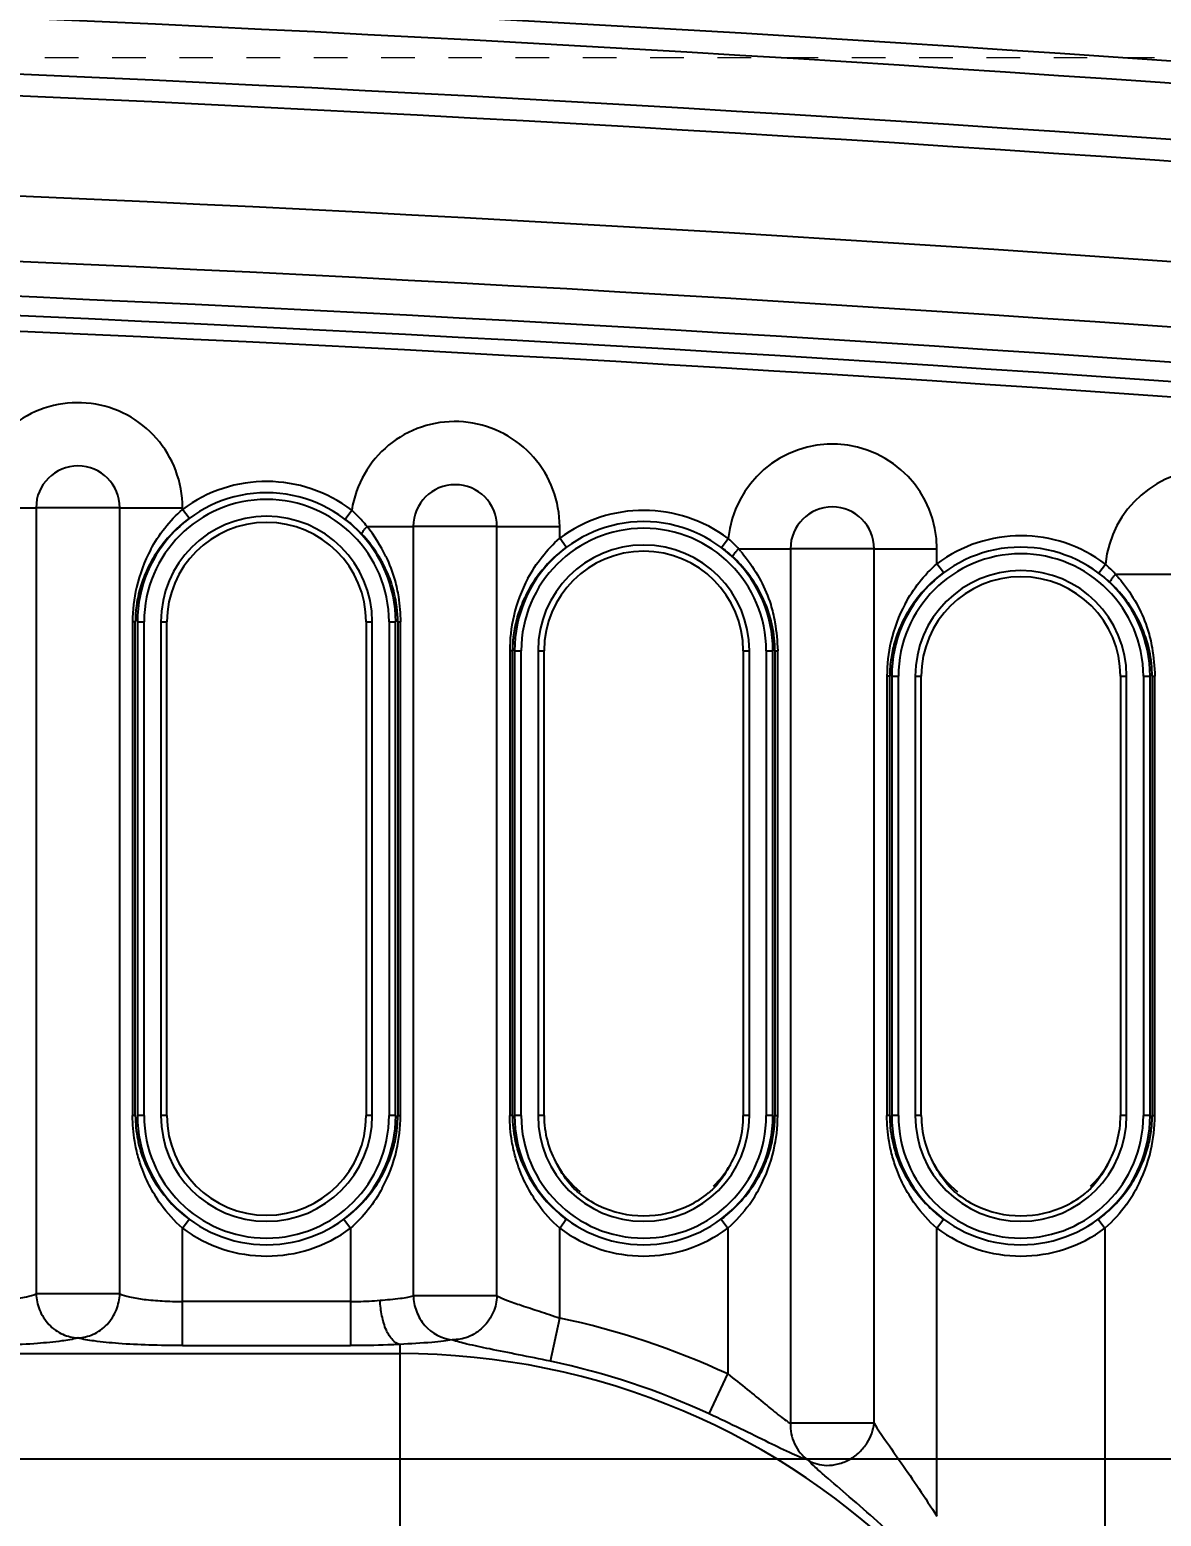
# Model space of a CAD drawing. Header units: millimetres. Extents: x 699 to 6116, y -3115 to -1923.
# Drawn here: x 1134.2 to 1185.4, y -2334.2 to -2266.8 of the extents above; entities that cross this region are included whole.
import ezdxf

# ---------------------------------------------------------------- set-up
doc = ezdxf.new("R2010")
doc.units = ezdxf.units.MM
doc.header["$LTSCALE"] = 16.335
doc.header["$PDMODE"] = 3
doc.header["$PDSIZE"] = 0.3125
doc.linetypes.add('HIDDEN', pattern=[0.2, 0.1, -0.1])
doc.layers.get('0').update_dxf_attribs({"linetype": 'CONTINUOUS'})
doc.layers.get('Defpoints').update_dxf_attribs({"linetype": 'CONTINUOUS'})
doc.layers.add('cool', color=153, linetype='HIDDEN', lineweight=9)
doc.styles.get("Standard").update_dxf_attribs({"font": 'txt', "width": 0.8})
doc.dimstyles.get("Standard").update_dxf_attribs({"dimtxt": 0.15625, "dimasz": 0.1875, "dimexe": 0.125, "dimexo": 0.0625, "dimtad": 0, "dimtih": 1, "dimtoh": 1, "dimdsep": 46, "dimtxsty": 'Standard', "dimcen": 0.09, "dimadec": 0, "dimazin": 0, "dimtp": 0.01, "dimtm": 0.01, "dimtfac": 1, "dimtofl": 0, "dimtmove": 0, "dimatfit": 3, "dimfxl": 0, "dimtolj": 1, "dimarcsym": 0})

# ---------------------------------------------------------------- blocks, each defined once
blk = doc.blocks.new('*D748')
at = {"color": 4, "lineweight": -2}
blk.add_line((1126.21, -2331.543), (1336.786, -2331.543), dxfattribs=at)
at = {"layer": 'Defpoints', "color": 0}
for p in [(1126.147, -2331.543), (1336.786, -2331.543), (1045.847, -2423.043)]:
    blk.add_point(p, dxfattribs=at)
at = {"color": 6, "insert": (1350.786, -2331.543), "char_height": 10, "attachment_point": 5}
blk.add_mtext('\\A1;91.50', dxfattribs=at)

msp = doc.modelspace()

# ---------------------------------------------------------------- linework, layer by layer
at = {"color": 7, "linetype": 'Continuous'}
for p, q in [((1132.352, -2288.445), (1134.447, -2288.445)), ((1134.447, -2288.445), (1134.447, -2324.067)), ((1138.238, -2324.067), (1138.238, -2288.445)), ((1138.238, -2288.445), (1141.081, -2288.445)), ((1141.081, -2288.523), (1141.081, -2288.445)), ((1141.381, -2288.925), (1141.081, -2288.523)), ((1148.445, -2288.961), (1148.75, -2288.563)), ((1149.446, -2289.299), (1151.54, -2289.299)), ((1151.54, -2289.299), (1151.54, -2324.156)), ((1155.331, -2324.156), (1155.331, -2289.299)), ((1155.331, -2289.299), (1158.174, -2289.299)), ((1158.174, -2289.83), (1158.174, -2289.299)), ((1158.474, -2290.232), (1158.174, -2289.83)), ((1165.511, -2290.247), (1165.812, -2289.847)), ((1166.278, -2290.305), (1168.634, -2290.305)), ((1168.634, -2290.305), (1168.634, -2329.94)), ((1172.425, -2329.94), (1172.425, -2290.305)), ((1172.425, -2290.305), (1175.268, -2290.305)), ((1175.268, -2290.986), (1175.268, -2290.305)), ((1175.568, -2291.388), (1175.268, -2290.986)), ((1182.604, -2291.403), (1182.906, -2291.003)), ((1183.372, -2291.461), (1192.361, -2291.461)), ((1138.818, -2293.623), (1138.818, -2315.995)), ((1138.942, -2293.623), (1138.818, -2293.623)), ((1138.942, -2315.995), (1138.942, -2293.623)), ((1139.037, -2293.623), (1139.037, -2315.995)), ((1139.037, -2293.623), (1139.338, -2293.623)), ((1139.338, -2315.995), (1139.338, -2293.623)), ((1140.099, -2293.623), (1140.099, -2315.995)), ((1140.099, -2293.623), (1140.375, -2293.623)), ((1140.375, -2315.995), (1140.375, -2293.623)), ((1149.403, -2293.623), (1149.403, -2315.995)), ((1149.403, -2293.623), (1149.678, -2293.623)), ((1149.678, -2315.995), (1149.678, -2293.623)), ((1150.439, -2293.623), (1150.439, -2315.995)), ((1150.439, -2293.623), (1150.74, -2293.623)), ((1150.74, -2315.995), (1150.74, -2293.623)), ((1150.836, -2293.623), (1150.836, -2315.995)), ((1150.836, -2293.623), (1150.96, -2293.623)), ((1150.96, -2315.995), (1150.96, -2293.623)), ((1155.911, -2294.93), (1155.911, -2315.995)), ((1156.035, -2294.93), (1155.911, -2294.93)), ((1156.035, -2315.995), (1156.035, -2294.93)), ((1156.131, -2294.93), (1156.131, -2315.995)), ((1156.131, -2294.93), (1156.432, -2294.93)), ((1156.432, -2315.995), (1156.432, -2294.93)), ((1157.193, -2294.93), (1157.193, -2315.995)), ((1157.193, -2294.93), (1157.469, -2294.93)), ((1157.469, -2315.995), (1157.469, -2294.93)), ((1166.496, -2294.93), (1166.496, -2315.995)), ((1166.496, -2294.93), (1166.772, -2294.93)), ((1166.772, -2315.995), (1166.772, -2294.93)), ((1167.533, -2294.93), (1167.533, -2315.995)), ((1167.533, -2294.93), (1167.834, -2294.93)), ((1167.834, -2315.995), (1167.834, -2294.93)), ((1167.929, -2294.93), (1167.929, -2315.995)), ((1167.929, -2294.93), (1168.054, -2294.93)), ((1168.054, -2315.995), (1168.054, -2294.93)), ((1173.005, -2296.086), (1173.005, -2315.995)), ((1173.129, -2296.086), (1173.005, -2296.086)), ((1173.129, -2315.995), (1173.129, -2296.086)), ((1173.224, -2296.086), (1173.224, -2315.995)), ((1173.224, -2296.086), (1173.525, -2296.086)), ((1173.525, -2315.995), (1173.525, -2296.086)), ((1174.286, -2296.086), (1174.286, -2315.995)), ((1174.286, -2296.086), (1174.562, -2296.086)), ((1174.562, -2315.995), (1174.562, -2296.086)), ((1183.59, -2296.086), (1183.865, -2296.086)), ((1183.59, -2296.086), (1183.59, -2315.995)), ((1183.865, -2315.995), (1183.865, -2296.086)), ((1184.626, -2296.086), (1184.927, -2296.086)), ((1184.626, -2296.086), (1184.626, -2315.995)), ((1184.927, -2315.995), (1184.927, -2296.086)), ((1185.023, -2296.086), (1185.147, -2296.086)), ((1185.023, -2296.086), (1185.023, -2315.995)), ((1185.147, -2315.995), (1185.147, -2296.086)), ((1138.942, -2315.995), (1138.818, -2315.995)), ((1139.338, -2315.995), (1139.037, -2315.995)), ((1140.375, -2315.995), (1140.099, -2315.995)), ((1149.678, -2315.995), (1149.403, -2315.995)), ((1150.74, -2315.995), (1150.439, -2315.995)), ((1150.836, -2315.995), (1150.96, -2315.995)), ((1156.035, -2315.995), (1155.911, -2315.995)), ((1156.432, -2315.995), (1156.131, -2315.995)), ((1157.469, -2315.995), (1157.193, -2315.995)), ((1166.772, -2315.995), (1166.496, -2315.995)), ((1167.834, -2315.995), (1167.533, -2315.995)), ((1167.929, -2315.995), (1168.054, -2315.995)), ((1173.129, -2315.995), (1173.005, -2315.995)), ((1173.525, -2315.995), (1173.224, -2315.995)), ((1174.562, -2315.995), (1174.286, -2315.995)), ((1183.865, -2315.995), (1183.59, -2315.995)), ((1184.927, -2315.995), (1184.626, -2315.995)), ((1185.023, -2315.995), (1185.147, -2315.995)), ((1141.081, -2321.096), (1141.381, -2320.694)), ((1148.397, -2320.694), (1148.697, -2321.096)), ((1158.174, -2321.096), (1158.474, -2320.694)), ((1165.49, -2320.694), (1165.79, -2321.096)), ((1175.268, -2321.096), (1175.568, -2320.694)), ((1182.584, -2320.694), (1182.884, -2321.096)), ((1141.081, -2326.419), (1141.081, -2321.096)), ((1148.697, -2321.096), (1148.697, -2326.419)), ((1158.174, -2325.171), (1158.174, -2321.096)), ((1165.79, -2321.096), (1165.79, -2327.701)), ((1175.268, -2334.152), (1175.268, -2321.096)), ((1182.884, -2321.096), (1182.884, -2344.713)), ((1138.238, -2324.067), (1134.447, -2324.067)), ((1155.331, -2324.156), (1151.54, -2324.156)), ((1148.697, -2324.419), (1141.081, -2324.419)), ((1157.764, -2327.129), (1158.174, -2325.171)), ((1114.562, -2326.781), (1150.922, -2326.781)), ((1141.081, -2326.419), (1148.697, -2326.419)), ((1150.922, -2326.364), (1150.922, -2336.797)), ((1164.948, -2329.515), (1165.79, -2327.701)), ((1172.425, -2329.94), (1168.634, -2329.94))]:
    msp.add_line(p, q, dxfattribs=at)
for centre, radius, start, end in [((1045.847, -4276.218), 2012.885, 85.604565, 94.395435), ((1045.847, -4276.218), 2011.88, 85.604565, 94.395435), ((1045.847, -4276.218), 2009.339, 85.604565, 94.395435), ((1045.847, -4276.218), 2008.352, 85.604565, 94.395435), ((1045.847, -4276.218), 2003.819, 85.604565, 94.395435), ((1045.847, -4276.218), 2000.858, 85.604565, 94.395435), ((1045.847, -4276.218), 1999.273, 85.604565, 94.395435), ((1045.847, -4276.218), 1998.398, 85.604565, 94.395435), ((1045.847, -4276.218), 1997.698, 85.604565, 94.395435), ((1170.53, -2290.305), 4.738, 0.00429, 174.44955), ((1136.342, -2288.445), 1.896, 0.00478, 179.99694), ((1187.623, -2291.461), 4.738, 0.0033, 174.44955), ((1144.889, -2293.623), 5.852, 0, 180), ((1144.889, -2293.623), 6.365, 52.65907, 126.74596), ((1153.436, -2289.299), 1.896, 0.00478, 179.99694), ((1144.889, -2293.623), 5.551, 0, 180), ((1153.507, -2289.284), 4.812, 165.90214, 171.38268), ((1170.529, -2290.305), 1.896, 0.00478, 179.99693), ((1144.889, -2293.623), 4.79, 0, 180), ((1145.123, -2293.95), 6.265, 126.67154, 140.62332), ((1144.889, -2293.623), 4.514, 0, 180), ((1144.497, -2294.136), 6.509, 49.76303, 52.66246), ((1145.238, -2292.567), 5.326, 41.47685, 48.75156), ((1144.91, -2292.862), 5.768, 38.15384, 41.52086), ((1161.982, -2294.93), 5.852, 0, 180), ((1161.982, -2294.93), 6.365, 53.00505, 126.74596), ((1144.636, -2293.976), 6.297, 43.51871, 49.78278), ((1144.023, -2293.642), 6.948, 25.50859, 38.68401), ((1161.982, -2294.93), 5.551, 0, 180), ((1179.076, -2296.086), 6.365, 53.00505, 126.74596), ((1145.683, -2293.59), 6.86, 151.70951, 167.07638), ((1144.993, -2293.842), 6.097, 140.63545, 149.13661), ((1161.982, -2294.93), 4.79, 0, 180), ((1162.216, -2295.257), 6.265, 126.67154, 140.62332), ((1161.982, -2294.93), 4.514, 0, 180), ((1161.614, -2295.419), 6.476, 51.10654, 53.00636), ((1161.699, -2295.315), 6.341, 47.11087, 51.11405), ((1162.272, -2293.908), 5.389, 44.30103, 48.92038), ((1162.092, -2294.086), 5.641, 42.08974, 44.31883), ((1159.293, -2296.371), 9.251, 40.04816, 40.97453), ((1179.076, -2296.086), 5.852, 0, 180), ((1144.846, -2293.753), 5.924, 149.14275, 157.86892), ((1144.7, -2293.889), 6.193, 28.49021, 33.10561), ((1179.076, -2296.086), 5.551, 0, 180), ((1179.365, -2295.065), 5.389, 44.30063, 48.92037), ((1144.667, -2293.68), 5.732, 157.87532, 165.89125), ((1162.776, -2294.897), 6.86, 151.70951, 167.07638), ((1162.087, -2295.149), 6.097, 140.63545, 149.13661), ((1161.975, -2295.086), 5.981, 23.0615, 34.84225), ((1179.076, -2296.086), 4.79, 0, 180), ((1179.31, -2296.413), 6.265, 126.67154, 140.62332), ((1179.076, -2296.086), 4.514, 0, 180), ((1178.708, -2296.576), 6.476, 51.10638, 53.00636), ((1178.793, -2296.471), 6.341, 47.11036, 51.1139), ((1179.185, -2295.242), 5.641, 42.0897, 44.31845), ((1176.386, -2297.528), 9.252, 40.04735, 40.97395), ((1145.803, -2293.627), 6.985, 167.0025, 179.96792), ((1144.506, -2293.638), 5.565, 165.90603, 173.29158), ((1145.185, -2293.645), 5.65, 0.21918, 13.77968), ((1161.939, -2295.06), 5.924, 149.14275, 157.86892), ((1179.18, -2296.305), 6.097, 140.63545, 149.13661), ((1144.397, -2293.624), 5.455, 173.30508, 179.99397), ((1161.761, -2294.987), 5.732, 157.87532, 165.89125), ((1179.87, -2296.054), 6.86, 151.70951, 167.07638), ((1179.033, -2296.216), 5.924, 149.14275, 157.86892), ((1179.069, -2296.242), 5.981, 23.0613, 34.84191), ((1162.896, -2294.934), 6.985, 167.0025, 179.96792), ((1161.599, -2294.945), 5.565, 165.90603, 173.29158), ((1162.284, -2294.949), 5.645, 0.19219, 11.89034), ((1161.491, -2294.931), 5.455, 173.30508, 179.99397), ((1179.99, -2296.09), 6.985, 167.0025, 179.96792), ((1178.854, -2296.143), 5.732, 157.87532, 165.89125), ((1178.693, -2296.101), 5.565, 165.90603, 173.29158), ((1179.378, -2296.105), 5.645, 0.19219, 11.89026), ((1178.584, -2296.087), 5.455, 173.30508, 179.99397), ((1144.573, -2315.979), 5.631, 180.17075, 191.28696), ((1144.889, -2315.995), 5.852, 180, 0), ((1144.889, -2315.995), 5.551, 180, 360), ((1144.889, -2315.995), 4.79, 180, 360), ((1144.889, -2315.995), 4.514, 180, 0), ((1143.975, -2315.991), 6.985, 347.0025, 359.96792), ((1145.381, -2315.995), 5.455, 353.30508, 359.99397), ((1161.666, -2315.979), 5.631, 180.17075, 191.28696), ((1161.982, -2315.995), 5.852, 180, 0), ((1161.982, -2315.995), 5.551, 180, 360), ((1161.982, -2315.995), 4.79, 180, 360), ((1161.982, -2315.995), 4.514, 180, 209.47552), ((1161.982, -2315.995), 4.514, 330.50364, 0), ((1161.068, -2315.991), 6.985, 347.0025, 359.96792), ((1162.474, -2315.995), 5.455, 353.30508, 359.99397), ((1178.76, -2315.979), 5.631, 180.17075, 191.28696), ((1179.076, -2315.995), 5.852, 180, 0), ((1179.076, -2315.995), 5.551, 180, 360), ((1179.076, -2315.995), 4.79, 180, 360), ((1179.076, -2315.995), 4.514, 180, 209.47552), ((1179.076, -2315.995), 4.514, 330.50364, 0), ((1178.162, -2315.991), 6.985, 347.0025, 359.96792), ((1179.568, -2315.995), 5.455, 353.30508, 359.99397), ((1145.272, -2315.981), 5.565, 345.90603, 353.29158), ((1162.365, -2315.981), 5.565, 345.90603, 353.29158), ((1179.459, -2315.981), 5.565, 345.90603, 353.29158), ((1145.11, -2315.939), 5.732, 337.87532, 345.89125), ((1162.204, -2315.939), 5.732, 337.87532, 345.89125), ((1179.297, -2315.939), 5.732, 337.87532, 345.89125), ((1144.932, -2315.865), 5.924, 329.14275, 337.86892), ((1144.095, -2316.028), 6.86, 331.70951, 347.07638), ((1161.976, -2315.847), 5.965, 201.71161, 212.39299), ((1162.026, -2315.865), 5.924, 329.14275, 337.86892), ((1161.188, -2316.028), 6.86, 331.70951, 347.07638), ((1179.07, -2315.847), 5.965, 201.71161, 212.39299), ((1179.119, -2315.865), 5.924, 329.14275, 337.86892), ((1178.282, -2316.028), 6.86, 331.70951, 347.07638), ((1162.197, -2315.748), 4.823, 210.77829, 230.13449), ((1161.784, -2315.759), 4.804, 314.30241, 329.21223), ((1179.29, -2315.748), 4.823, 210.77829, 230.1359), ((1178.877, -2315.759), 4.804, 314.30241, 329.21223), ((1144.784, -2315.776), 6.097, 320.63545, 329.13661), ((1162.085, -2315.778), 6.095, 212.3906, 222.5134), ((1161.874, -2315.773), 6.102, 320.63623, 327.92908), ((1161.299, -2316.093), 6.732, 324.34169, 331.74468), ((1161.924, -2315.806), 6.042, 327.94471, 329.15733), ((1179.179, -2315.778), 6.095, 212.3906, 222.5134), ((1178.967, -2315.773), 6.102, 320.63623, 327.92908), ((1178.393, -2316.093), 6.732, 324.34169, 331.74468), ((1179.017, -2315.806), 6.042, 327.94471, 329.15732), ((1145.129, -2315.661), 6.275, 222.45432, 233.32018), ((1144.655, -2315.669), 6.265, 306.67154, 320.62332), ((1162.248, -2315.635), 6.311, 222.47507, 229.80961), ((1162.029, -2315.766), 4.78, 231.33325, 244.01561), ((1161.982, -2315.872), 4.664, 243.9662, 296.03476), ((1161.935, -2315.764), 4.782, 295.98675, 308.6573), ((1161.767, -2315.685), 6.24, 309.69138, 320.63245), ((1179.341, -2315.635), 6.311, 222.47507, 229.80793), ((1179.123, -2315.763), 4.783, 231.34189, 244.01072), ((1179.076, -2315.872), 4.664, 243.96285, 296.03258), ((1179.029, -2315.767), 4.779, 295.98139, 308.67013), ((1178.861, -2315.685), 6.24, 309.69031, 320.63245), ((1162.159, -2315.741), 6.173, 229.8021, 233.34958), ((1161.666, -2315.572), 6.393, 306.748, 309.74174), ((1179.253, -2315.741), 6.173, 229.80041, 233.34957), ((1178.759, -2315.572), 6.393, 306.748, 309.74068), ((1144.889, -2315.995), 6.365, 233.25404, 306.74596), ((1161.982, -2315.995), 6.365, 233.25404, 306.74596), ((1179.076, -2315.995), 6.365, 233.25404, 306.74596), ((1150.922, -2359.735), 35.316, 65.1014, 78.14931), ((1150.922, -2359.735), 32.954, 270, 90), ((1150.922, -2359.735), 33.316, 65.1014, 78.14931)]:
    msp.add_arc(centre, radius, start, end, dxfattribs=at)
for points, knots in [([(1141.081, -2288.445), (1141.079, -2287.876), (1140.873, -2286.728), (1139.975, -2285.235), (1138.609, -2284.152), (1136.947, -2283.621), (1135.206, -2283.714), (1133.61, -2284.418), (1132.37, -2285.644), (1131.89, -2286.706), (1131.747, -2287.257)], [0, 0, 0, 0, 0.125002, 0.249994, 0.374996, 0.499991, 0.624982, 0.74999, 0.874985, 1, 1, 1, 1]), ([(1158.174, -2289.299), (1158.172, -2288.731), (1157.966, -2287.583), (1157.069, -2286.089), (1155.702, -2285.006), (1154.041, -2284.476), (1152.3, -2284.569), (1150.704, -2285.273), (1149.463, -2286.499), (1148.983, -2287.561), (1148.84, -2288.112)], [0, 0, 0, 0, 0.125002, 0.249994, 0.374996, 0.499991, 0.624982, 0.74999, 0.874985, 1, 1, 1, 1]), ([(1136.342, -2288.445), (1135.955, -2288.447), (1135.323, -2288.448), (1134.692, -2288.449), (1134.447, -2288.445)], [0, 0, 0, 0, 0.612253, 1, 1, 1, 1]), ([(1138.238, -2288.445), (1137.993, -2288.449), (1137.361, -2288.448), (1136.729, -2288.447), (1136.342, -2288.445)], [0, 0, 0, 0, 0.387747, 1, 1, 1, 1]), ([(1149.202, -2289.64), (1149.196, -2289.625), (1149.219, -2289.575), (1149.265, -2289.501), (1149.347, -2289.403), (1149.411, -2289.334), (1149.446, -2289.299)], [0, 0, 0, 0, 0.11364, 0.33614, 0.65015, 1, 1, 1, 1]), ([(1153.436, -2289.299), (1153.049, -2289.302), (1152.417, -2289.303), (1151.785, -2289.304), (1151.54, -2289.299)], [0, 0, 0, 0, 0.612253, 1, 1, 1, 1]), ([(1155.331, -2289.299), (1155.086, -2289.304), (1154.454, -2289.303), (1153.822, -2289.302), (1153.436, -2289.299)], [0, 0, 0, 0, 0.387747, 1, 1, 1, 1]), ([(1166.015, -2290.669), (1166.01, -2290.654), (1166.041, -2290.606), (1166.089, -2290.528), (1166.177, -2290.421), (1166.242, -2290.344), (1166.278, -2290.305)], [0, 0, 0, 0, 0.103276, 0.325804, 0.645902, 1, 1, 1, 1]), ([(1166.375, -2290.419), (1166.463, -2290.523), (1166.801, -2290.943), (1167.098, -2291.398), (1167.286, -2291.754)], [0, 0, 0, 0, 0.252374, 1, 1, 1, 1]), ([(1170.529, -2290.305), (1170.142, -2290.307), (1169.51, -2290.309), (1168.879, -2290.309), (1168.634, -2290.305)], [0, 0, 0, 0, 0.612253, 1, 1, 1, 1]), ([(1172.425, -2290.305), (1172.18, -2290.309), (1171.548, -2290.309), (1170.916, -2290.307), (1170.529, -2290.305)], [0, 0, 0, 0, 0.387747, 1, 1, 1, 1]), ([(1150.673, -2292.299), (1150.644, -2292.179), (1150.512, -2291.708), (1150.317, -2291.256), (1150.143, -2290.935)], [0, 0, 0, 0, 0.252691, 1, 1, 1, 1]), ([(1150.293, -2290.65), (1150.46, -2290.999), (1150.643, -2291.486), (1150.767, -2291.988), (1150.794, -2292.116)], [0, 0, 0, 0, 0.748138, 1, 1, 1, 1]), ([(1166.884, -2291.669), (1166.821, -2291.579), (1166.559, -2291.223), (1166.259, -2290.895), (1166.015, -2290.669)], [0, 0, 0, 0, 0.247972, 1, 1, 1, 1]), ([(1167.286, -2291.754), (1167.469, -2292.1), (1167.671, -2292.586), (1167.809, -2293.09), (1167.839, -2293.217)], [0, 0, 0, 0, 0.748522, 1, 1, 1, 1]), ([(1183.108, -2291.825), (1183.104, -2291.81), (1183.135, -2291.763), (1183.182, -2291.684), (1183.27, -2291.577), (1183.336, -2291.501), (1183.372, -2291.461)], [0, 0, 0, 0, 0.103277, 0.325805, 0.645902, 1, 1, 1, 1]), ([(1183.977, -2292.825), (1183.915, -2292.735), (1183.653, -2292.379), (1183.353, -2292.051), (1183.108, -2291.825)], [0, 0, 0, 0, 0.247972, 1, 1, 1, 1]), ([(1183.469, -2291.575), (1183.557, -2291.679), (1183.894, -2292.1), (1184.192, -2292.554), (1184.38, -2292.911)], [0, 0, 0, 0, 0.252374, 1, 1, 1, 1]), ([(1150.794, -2292.116), (1150.821, -2292.238), (1150.913, -2292.736), (1150.953, -2293.243), (1150.96, -2293.623)], [0, 0, 0, 0, 0.248076, 1, 1, 1, 1]), ([(1167.808, -2293.786), (1167.789, -2293.696), (1167.705, -2293.34), (1167.585, -2292.994), (1167.478, -2292.743)], [0, 0, 0, 0, 0.253213, 1, 1, 1, 1]), ([(1184.38, -2292.911), (1184.562, -2293.256), (1184.765, -2293.742), (1184.902, -2294.246), (1184.933, -2294.374)], [0, 0, 0, 0, 0.748522, 1, 1, 1, 1]), ([(1167.839, -2293.217), (1167.872, -2293.356), (1167.986, -2293.921), (1168.035, -2294.497), (1168.054, -2294.93)], [0, 0, 0, 0, 0.247685, 1, 1, 1, 1]), ([(1184.902, -2294.942), (1184.883, -2294.852), (1184.798, -2294.497), (1184.678, -2294.15), (1184.572, -2293.899)], [0, 0, 0, 0, 0.253213, 1, 1, 1, 1]), ([(1184.933, -2294.374), (1184.966, -2294.512), (1185.08, -2295.077), (1185.129, -2295.654), (1185.147, -2296.086)], [0, 0, 0, 0, 0.247685, 1, 1, 1, 1]), ([(1138.991, -2317.538), (1138.963, -2317.414), (1138.863, -2316.905), (1138.818, -2316.386), (1138.818, -2315.995)], [0, 0, 0, 0, 0.246522, 1, 1, 1, 1]), ([(1156.085, -2317.538), (1156.056, -2317.414), (1155.956, -2316.905), (1155.911, -2316.386), (1155.911, -2315.995)], [0, 0, 0, 0, 0.246522, 1, 1, 1, 1]), ([(1173.178, -2317.538), (1173.15, -2317.414), (1173.05, -2316.905), (1173.005, -2316.386), (1173.005, -2315.995)], [0, 0, 0, 0, 0.246522, 1, 1, 1, 1]), ([(1139.051, -2317.081), (1139.068, -2317.165), (1139.142, -2317.495), (1139.247, -2317.819), (1139.34, -2318.054)], [0, 0, 0, 0, 0.253093, 1, 1, 1, 1]), ([(1156.144, -2317.081), (1156.161, -2317.165), (1156.235, -2317.495), (1156.34, -2317.819), (1156.434, -2318.054)], [0, 0, 0, 0, 0.253093, 1, 1, 1, 1]), ([(1173.238, -2317.081), (1173.255, -2317.165), (1173.329, -2317.495), (1173.434, -2317.819), (1173.527, -2318.054)], [0, 0, 0, 0, 0.253093, 1, 1, 1, 1]), ([(1140.1, -2320.014), (1139.705, -2319.464), (1139.286, -2318.638), (1139.042, -2317.763), (1138.991, -2317.538)], [0, 0, 0, 0, 0.746536, 1, 1, 1, 1]), ([(1139.34, -2318.054), (1139.407, -2318.222), (1139.707, -2318.886), (1140.13, -2319.493), (1140.499, -2319.897)], [0, 0, 0, 0, 0.248204, 1, 1, 1, 1]), ([(1157.194, -2320.014), (1156.799, -2319.464), (1156.379, -2318.638), (1156.135, -2317.763), (1156.085, -2317.538)], [0, 0, 0, 0, 0.746536, 1, 1, 1, 1]), ([(1174.287, -2320.014), (1173.892, -2319.464), (1173.473, -2318.638), (1173.229, -2317.763), (1173.178, -2317.538)], [0, 0, 0, 0, 0.746536, 1, 1, 1, 1]), ([(1159.042, -2319.498), (1158.936, -2319.413), (1158.54, -2319.04), (1158.253, -2318.57), (1158.053, -2318.216)], [0, 0, 0, 0, 0.250414, 1, 1, 1, 1]), ([(1176.136, -2319.498), (1176.03, -2319.413), (1175.634, -2319.04), (1175.346, -2318.57), (1175.146, -2318.216)], [0, 0, 0, 0, 0.250413, 1, 1, 1, 1]), ([(1131.603, -2324.419), (1131.908, -2324.419), (1132.491, -2324.403), (1133.295, -2324.338), (1133.94, -2324.234), (1134.309, -2324.135), (1134.447, -2324.067)], [0, 0, 0, 0, 0.318055, 0.606823, 0.840028, 1, 1, 1, 1]), ([(1134.447, -2324.067), (1134.455, -2324.313), (1134.562, -2324.824), (1134.984, -2325.488), (1135.614, -2325.941), (1136.108, -2326.058), (1136.342, -2326.067)], [0, 0, 0, 0, 0.245218, 0.508445, 0.766421, 1, 1, 1, 1]), ([(1136.342, -2326.067), (1136.576, -2326.058), (1137.07, -2325.941), (1137.7, -2325.488), (1138.122, -2324.824), (1138.229, -2324.313), (1138.238, -2324.067)], [0, 0, 0, 0, 0.233579, 0.491555, 0.754782, 1, 1, 1, 1]), ([(1138.238, -2324.067), (1138.375, -2324.135), (1138.744, -2324.234), (1139.389, -2324.338), (1140.193, -2324.403), (1140.776, -2324.419), (1141.081, -2324.419)], [0, 0, 0, 0, 0.159969, 0.39318, 0.681951, 1, 1, 1, 1]), ([(1150.032, -2324.364), (1150.339, -2324.338), (1150.762, -2324.303), (1151.265, -2324.23), (1151.461, -2324.185), (1151.54, -2324.156)], [0, 0, 0, 0, 0.607113, 0.833768, 1, 1, 1, 1]), ([(1151.54, -2324.156), (1151.546, -2324.393), (1151.651, -2324.88), (1152.127, -2325.719), (1152.833, -2326.101), (1153.295, -2326.151)], [0, 0, 0, 0, 0.249694, 0.511928, 1, 1, 1, 1]), ([(1155.331, -2324.156), (1155.321, -2324.411), (1155.201, -2324.942), (1154.739, -2325.624), (1154.059, -2326.068), (1153.537, -2326.159), (1153.295, -2326.151)], [0, 0, 0, 0, 0.244236, 0.508676, 0.767619, 1, 1, 1, 1]), ([(1155.331, -2324.156), (1155.468, -2324.24), (1155.837, -2324.388), (1156.485, -2324.61), (1157.29, -2324.871), (1157.871, -2325.065), (1158.174, -2325.172)], [0, 0, 0, 0, 0.159592, 0.392034, 0.68084, 1, 1, 1, 1]), ([(1148.697, -2324.419), (1148.812, -2324.419), (1149.257, -2324.414), (1149.703, -2324.393), (1150.032, -2324.364)], [0, 0, 0, 0, 0.258286, 1, 1, 1, 1]), ([(1150.922, -2326.364), (1150.801, -2326.339), (1150.545, -2326.141), (1150.277, -2325.683), (1150.101, -2325.061), (1150.042, -2324.6), (1150.032, -2324.364)], [0, 0, 0, 0, 0.161727, 0.394629, 0.690576, 1, 1, 1, 1]), ([(1136.342, -2326.067), (1136.105, -2326.137), (1135.492, -2326.234), (1134.419, -2326.338), (1133.08, -2326.403), (1132.112, -2326.419), (1131.603, -2326.419)], [0, 0, 0, 0, 0.155949, 0.389404, 0.679649, 1, 1, 1, 1]), ([(1141.081, -2326.419), (1140.573, -2326.419), (1139.604, -2326.403), (1138.265, -2326.338), (1137.193, -2326.234), (1136.579, -2326.137), (1136.342, -2326.067)], [0, 0, 0, 0, 0.320374, 0.610618, 0.844066, 1, 1, 1, 1]), ([(1153.295, -2326.151), (1153.17, -2326.181), (1152.865, -2326.227), (1152.075, -2326.303), (1151.409, -2326.337), (1150.922, -2326.364)], [0, 0, 0, 0, 0.161683, 0.386343, 1, 1, 1, 1]), ([(1157.764, -2327.129), (1157.279, -2327.027), (1156.358, -2326.839), (1155.09, -2326.591), (1154.083, -2326.378), (1153.512, -2326.235), (1153.295, -2326.151)], [0, 0, 0, 0, 0.324663, 0.615967, 0.846911, 1, 1, 1, 1]), ([(1150.922, -2326.364), (1150.745, -2326.373), (1150.004, -2326.406), (1149.262, -2326.419), (1148.697, -2326.419)], [0, 0, 0, 0, 0.238299, 1, 1, 1, 1]), ([(1165.79, -2327.701), (1166.088, -2327.932), (1166.656, -2328.385), (1167.444, -2329.03), (1168.023, -2329.51), (1168.406, -2329.799), (1168.563, -2329.904), (1168.634, -2329.94)], [0, 0, 0, 0, 0.311885, 0.602197, 0.843643, 0.934764, 1, 1, 1, 1]), ([(1169.43, -2331.61), (1169.325, -2331.58), (1169.085, -2331.489), (1168.492, -2331.228), (1167.578, -2330.779), (1166.328, -2330.166), (1165.423, -2329.735), (1164.948, -2329.515)], [0, 0, 0, 0, 0.065924, 0.155648, 0.392601, 0.682928, 1, 1, 1, 1]), ([(1168.634, -2329.94), (1168.623, -2330.253), (1168.744, -2330.903), (1169.167, -2331.423), (1169.43, -2331.61)], [0, 0, 0, 0, 0.492439, 1, 1, 1, 1]), ([(1169.43, -2331.61), (1169.682, -2331.758), (1170.158, -2331.886), (1170.809, -2331.8), (1171.325, -2331.6), (1171.773, -2331.261), (1172.213, -2330.735), (1172.39, -2330.249), (1172.425, -2329.94)], [0, 0, 0, 0, 0.219342, 0.349942, 0.488602, 0.629613, 0.766136, 1, 1, 1, 1]), ([(1172.425, -2329.94), (1172.582, -2330.205), (1172.995, -2330.8), (1173.686, -2331.774), (1174.471, -2332.917), (1175.002, -2333.73), (1175.268, -2334.152)], [0, 0, 0, 0, 0.182199, 0.426898, 0.705371, 1, 1, 1, 1]), ([(1173.889, -2335.601), (1173.456, -2335.189), (1172.602, -2334.401), (1171.362, -2333.318), (1170.412, -2332.51), (1169.787, -2331.959), (1169.533, -2331.721), (1169.43, -2331.61)], [0, 0, 0, 0, 0.299412, 0.582412, 0.825392, 0.924235, 1, 1, 1, 1])]:
    msp.add_open_spline(points, degree=3, knots=knots, dxfattribs=at)
for points in [[(1139.642, -2290.339), (1140.008, -2289.659), (1140.499, -2289.03), (1141.081, -2288.523)], [(1149.888, -2290.506), (1149.687, -2290.198), (1149.457, -2289.906), (1149.202, -2289.64)], [(1156.736, -2291.646), (1157.102, -2290.966), (1157.592, -2290.337), (1158.174, -2289.83)], [(1173.829, -2292.802), (1174.195, -2292.122), (1174.686, -2291.494), (1175.268, -2290.986)], [(1165.911, -2318.218), (1165.737, -2318.526), (1165.552, -2318.831), (1165.324, -2319.102)], [(1183.004, -2318.218), (1182.83, -2318.526), (1182.645, -2318.831), (1182.418, -2319.102)], [(1150.135, -2319.279), (1149.77, -2319.96), (1149.279, -2320.588), (1148.697, -2321.096)], [(1165.324, -2319.102), (1165.203, -2319.246), (1165.069, -2319.381), (1164.922, -2319.498)], [(1182.418, -2319.102), (1182.297, -2319.246), (1182.163, -2319.381), (1182.016, -2319.498)], [(1141.081, -2321.096), (1140.714, -2320.776), (1140.384, -2320.41), (1140.1, -2320.014)], [(1158.174, -2321.096), (1157.807, -2320.776), (1157.477, -2320.41), (1157.194, -2320.014)], [(1166.769, -2320.017), (1166.486, -2320.411), (1166.156, -2320.777), (1165.79, -2321.096)], [(1175.268, -2321.096), (1174.901, -2320.776), (1174.571, -2320.41), (1174.287, -2320.014)], [(1183.862, -2320.017), (1183.579, -2320.411), (1183.25, -2320.777), (1182.884, -2321.096)]]:
    msp.add_open_spline(points, degree=3, dxfattribs=at)
at = {"layer": 'cool', "ltscale": 0.932966}
msp.add_line((775.177, -2268.043), (1316.517, -2268.043), dxfattribs=at)

# ---------------------------------------------------------------- dimensions: what is measured, and where the dimension line sits
dim = msp.add_ordinate_dim(feature_location=(1126.147, -2331.543), offset=(210.639, 0), dtype=0, origin=(1045.847, -2423.043), dimstyle='Standard', override={"dimtxt": 10, "dimasz": 10, "dimgap": 0, "dimtih": 0, "dimtoh": 0, "dimzin": 0, "dimcen": 0, "dimclrd": 4, "dimclre": 4, "dimclrt": 6, "dimadec": 2, "dimtp": 0, "dimtm": 0, "dimtzin": 0})
dim.commit()
dim.dimension.update_dxf_attribs({"geometry": '*D748', "text_midpoint": (1350.786, -2331.543)})

doc.saveas('drawing.dxf')
